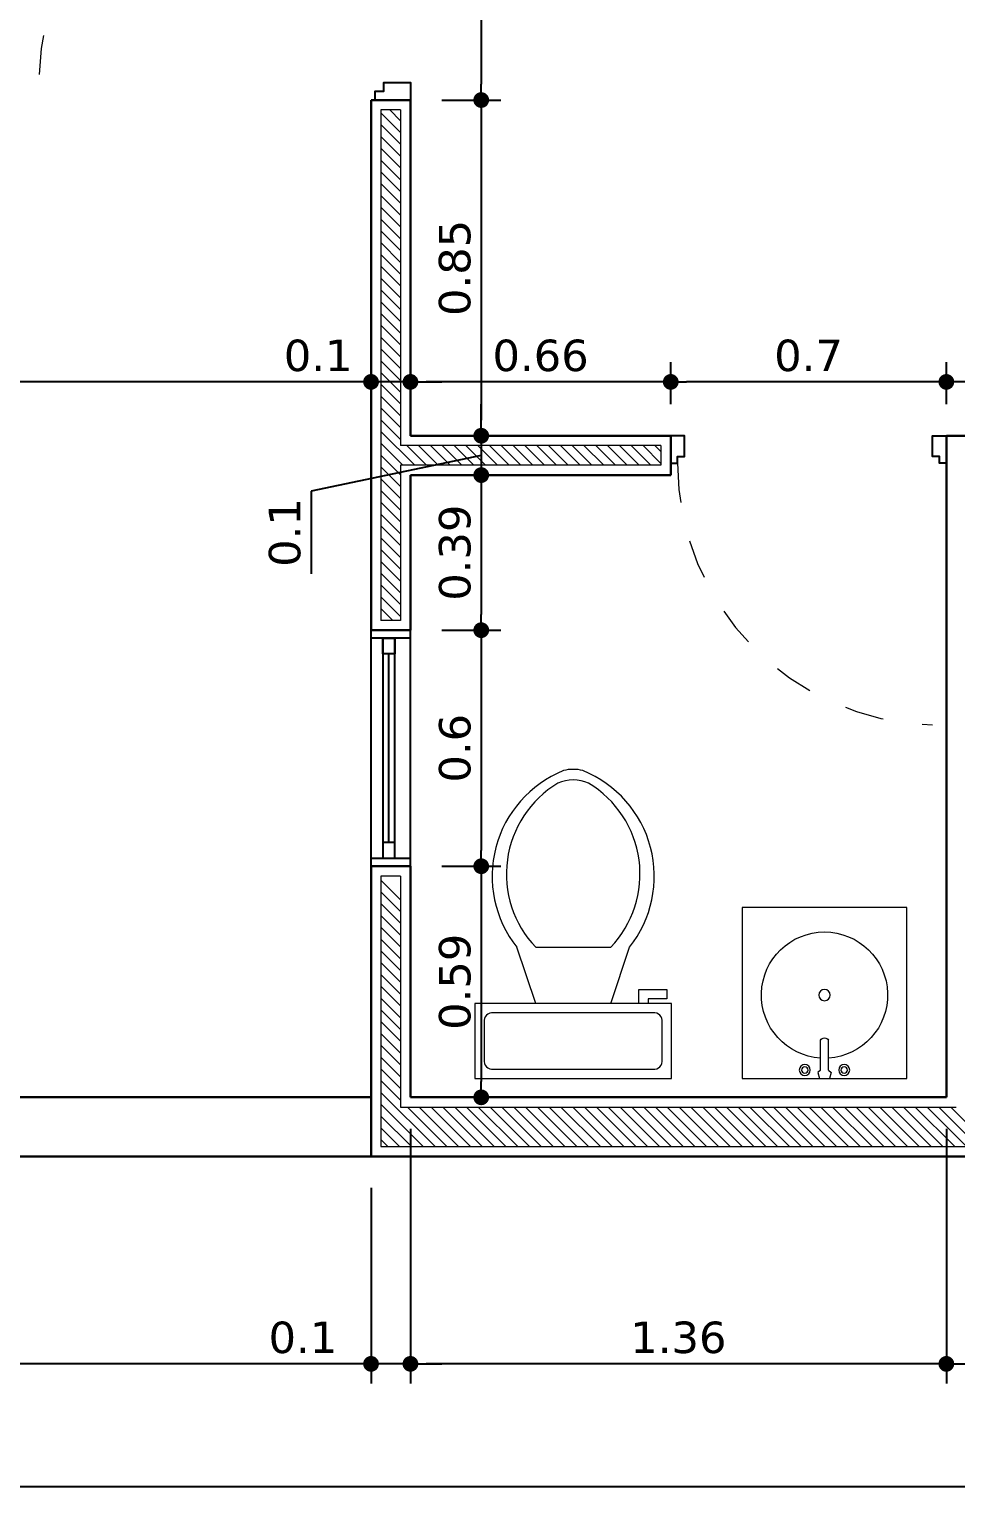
# Model space of a CAD drawing. Header units: millimetres. Extents: x -106 to 2534, y 21 to 2786.
# Drawn here: x 1228.173 to 1230.525, y 1362.653 to 1366.407 of the extents above; entities that cross this region are included whole.
import ezdxf

# ---------------------------------------------------------------- set-up
doc = ezdxf.new("R2010")
doc.units = ezdxf.units.MM
doc.linetypes.add('ACAD_ISO03W100', pattern=[30, 12, -18])
for name, color, linetype, lineweight in [('achurado', 142, 'Continuous', 9), ('asceso ban', 64, 'Continuous', 20), ('cotas 02', 132, 'Continuous', 13), ('marco', 54, 'Continuous', 25), ('muros', 20, 'Continuous', 30), ('punteada', 210, 'ACAD_ISO03W100', 13)]:
    doc.layers.add(name, color=color, linetype=linetype, lineweight=lineweight)
doc.styles.get("Standard").update_dxf_attribs({"font": 'verdana.ttf'})
doc.dimstyles.new('cota 1.50', dxfattribs={"dimtxt": 0.08, "dimasz": 0.04, "dimexe": 0.05, "dimexo": 0.08, "dimgap": 0.025, "dimtad": 1, "dimdsep": 46, "dimtxsty": 'Standard', "dimblk": 'DOT', "dimcen": 2.5, "dimadec": 0, "dimazin": 0, "dimtm": 1e-09, "dimtfac": 1, "dimtmove": 0, "dimatfit": 3, "dimfxl": 1, "dimarcsym": 0})

# ---------------------------------------------------------------- blocks, each defined once
blk = doc.blocks.new('lava mano 03')
at = {"layer": 'asceso ban'}
for p, q in [((1249.7236, 1380.6944), (1249.6479, 1380.6944)), ((1249.7236, 1380.6944), (1249.7302, 1380.7013)), ((1249.7302, 1380.7013), (1249.745, 1380.6967)), ((1249.7236, 1380.6744), (1249.6479, 1380.6744)), ((1249.7236, 1380.6744), (1249.7302, 1380.6675)), ((1249.7302, 1380.6675), (1249.745, 1380.6721))]:
    blk.add_line(p, q, dxfattribs=at)
blk.add_lwpolyline([(1249.3105, 1380.8937), (1249.745, 1380.8937), (1249.745, 1380.4751), (1249.3105, 1380.4751)], close=True, dxfattribs=at)
for centre, radius in [((1249.7236, 1380.7344), 0.014), ((1249.7236, 1380.7344), 0.00819), ((1249.5331, 1380.6844), 0.0145), ((1249.7236, 1380.6344), 0.014), ((1249.7236, 1380.6344), 0.00819)]:
    blk.add_circle(centre, radius, dxfattribs=at)
for centre, radius, start, end in [((1249.5331, 1380.6844), 0.1604, 3.5735, 356.4265), ((1249.6535, 1380.6844), 0.0115, 119.3552, 240.6448)]:
    blk.add_arc(centre, radius, start, end, dxfattribs=at)
blk = doc.blocks.new('sanit')
at = {"layer": 'asceso ban'}
for p, q in [((1242.1814, 1375.3255), (1242.0862, 1375.3255)), ((1242.2291, 1375.1945), (1242.3719, 1375.2422)), ((1242.3719, 1375.1945), (1242.3719, 1375.0041)), ((1242.2291, 1375.0041), (1242.3719, 1374.9564)), ((1242.2291, 1374.9326), (1242.2648, 1374.9326)), ((1242.241, 1374.9088), (1242.2291, 1374.9088)), ((1242.241, 1374.8612), (1242.241, 1374.9088)), ((1242.2648, 1374.9326), (1242.2648, 1374.8612)), ((1242.2648, 1374.8612), (1242.241, 1374.8612))]:
    blk.add_line(p, q, dxfattribs=at)
blk.add_lwpolyline([(1242.2291, 1375.3493), (1242.0386, 1375.3493), (1242.0386, 1374.8493), (1242.2291, 1374.8493)], close=True, dxfattribs=at)
for points in [[(1242.0624, 1375.3017), (1242.0624, 1374.8969)], [(1242.2052, 1374.8969), (1242.2052, 1375.3017)], [(1242.0862, 1374.8731), (1242.1814, 1374.8731)]]:
    blk.add_lwpolyline(points, dxfattribs=at)
for centre, radius, start, end in [((1242.0832, 1375.3047), 0.021, 81.8699, 188.1301), ((1242.1844, 1375.3047), 0.021, 351.8699, 98.1301), ((1242.5524, 1375.0155), 0.2897, 22.0284, 128.5307), ((1242.558, 1374.9993), 0.2697, 31.053, 133.6321), ((1242.7023, 1375.0993), 0.0952, 335.7318, 24.2682), ((1242.7291, 1375.0993), 0.0952, 344.8605, 15.1395), ((1242.5524, 1375.1831), 0.2897, 231.4691, 337.9714), ((1242.558, 1375.1993), 0.2697, 226.3677, 328.9468), ((1242.0832, 1374.8939), 0.021, 171.8699, 278.1301), ((1242.1844, 1374.8939), 0.021, 261.8699, 8.1301)]:
    blk.add_arc(centre, radius, start, end, dxfattribs=at)
blk = doc.blocks.new('_Dot')
at = {"color": 0, "linetype": 'ByBlock', "lineweight": -2}
blk.add_line((-0.5, 0), (-1, 0), dxfattribs=at)
at = {"color": 0, "linetype": 'ByBlock', "const_width": 0.5}
blk.add_lwpolyline([(-0.25, 0, 1), (0.25, 0, 1)], format="xyb", close=True, dxfattribs=at)
blk = doc.blocks.new('*D144')
at = {"layer": 'cotas 02', "color": 0, "lineweight": -2, "transparency": 16777216}
for p, q in [((1226.2005, 1363.4633), (1226.2005, 1362.6533)), ((1238.4591, 1363.4633), (1238.4591, 1362.6533)), ((1238.4191, 1362.7033), (1226.2405, 1362.7033))]:
    blk.add_line(p, q, dxfattribs=at)
at = {"layer": 'Defpoints', "color": 0, "transparency": 16777216}
for p in [(1226.2005, 1363.5433), (1238.4591, 1363.5433), (1226.2005, 1362.7033)]:
    blk.add_point(p, dxfattribs=at)
at = {"layer": 'cotas 02', "color": 0, "lineweight": -2, "transparency": 16777216, "xscale": 0.03999999999999999, "yscale": 0.03999999999999999, "zscale": 0.03999999999999999, "rotation": 180}
blk.add_blockref('_Dot', (1226.2005, 1362.7033), dxfattribs=at)
at = {"layer": 'cotas 02', "color": 0, "lineweight": -2, "transparency": 16777216, "xscale": 0.03999999999999999, "yscale": 0.03999999999999999, "zscale": 0.03999999999999999}
blk.add_blockref('_Dot', (1238.4591, 1362.7033), dxfattribs=at)
at = {"layer": 'cotas 02', "color": 0, "transparency": 16777216, "insert": (1232.3298, 1362.77), "char_height": 0.08, "attachment_point": 5}
blk.add_mtext('12.26', dxfattribs=at)
blk = doc.blocks.new('*D149')
at = {"layer": 'cotas 02', "color": 0, "lineweight": -2, "transparency": 16777216}
for p, q in [((1230.5015, 1365.4549), (1230.5015, 1365.5618)), ((1230.6015, 1365.4549), (1230.6015, 1365.5618)), ((1230.4615, 1365.5118), (1230.4215, 1365.5118)), ((1230.6015, 1365.5118), (1230.5015, 1365.5118)), ((1230.6015, 1365.5118), (1230.5015, 1365.5118)), ((1230.9078, 1365.5118), (1230.6015, 1365.5118)), ((1230.6415, 1365.5118), (1230.6815, 1365.5118))]:
    blk.add_line(p, q, dxfattribs=at)
at = {"layer": 'Defpoints', "color": 0, "transparency": 16777216}
for p in [(1230.5015, 1365.5118), (1230.5015, 1365.3749), (1230.6015, 1365.3749)]:
    blk.add_point(p, dxfattribs=at)
at = {"layer": 'cotas 02', "color": 0, "lineweight": -2, "transparency": 16777216, "xscale": 0.03999999999999999, "yscale": 0.03999999999999999, "zscale": 0.03999999999999999}
blk.add_blockref('_Dot', (1230.5015, 1365.5118), dxfattribs=at)
at = {"layer": 'cotas 02', "color": 0, "lineweight": -2, "transparency": 16777216, "xscale": 0.03999999999999999, "yscale": 0.03999999999999999, "zscale": 0.03999999999999999, "rotation": 180}
blk.add_blockref('_Dot', (1230.6015, 1365.5118), dxfattribs=at)
at = {"layer": 'cotas 02', "color": 0, "transparency": 16777216, "insert": (1230.8024, 1365.5785), "char_height": 0.08, "attachment_point": 5}
blk.add_mtext('0.1', dxfattribs=at)
blk = doc.blocks.new('*D150')
at = {"layer": 'cotas 02', "color": 0, "lineweight": -2, "transparency": 16777216}
for p, q in [((1229.8015, 1365.4549), (1229.8015, 1365.5618)), ((1230.5015, 1365.4549), (1230.5015, 1365.5618)), ((1230.4615, 1365.5118), (1229.8415, 1365.5118))]:
    blk.add_line(p, q, dxfattribs=at)
at = {"layer": 'Defpoints', "color": 0, "transparency": 16777216}
for p in [(1229.8015, 1365.5118), (1229.8015, 1365.3749), (1230.5015, 1365.3749)]:
    blk.add_point(p, dxfattribs=at)
at = {"layer": 'cotas 02', "color": 0, "lineweight": -2, "transparency": 16777216, "xscale": 0.03999999999999999, "yscale": 0.03999999999999999, "zscale": 0.03999999999999999, "rotation": 180}
blk.add_blockref('_Dot', (1229.8015, 1365.5118), dxfattribs=at)
at = {"layer": 'cotas 02', "color": 0, "lineweight": -2, "transparency": 16777216, "xscale": 0.03999999999999999, "yscale": 0.03999999999999999, "zscale": 0.03999999999999999}
blk.add_blockref('_Dot', (1230.5015, 1365.5118), dxfattribs=at)
at = {"layer": 'cotas 02', "color": 0, "transparency": 16777216, "insert": (1230.1515, 1365.5785), "char_height": 0.08, "attachment_point": 5}
blk.add_mtext('0.7', dxfattribs=at)
blk = doc.blocks.new('*D151')
at = {"layer": 'cotas 02', "color": 0, "lineweight": -2, "transparency": 16777216}
for p, q in [((1229.1403, 1365.4549), (1229.1403, 1365.5618)), ((1229.8015, 1365.4549), (1229.8015, 1365.5618)), ((1229.7615, 1365.5118), (1229.1803, 1365.5118))]:
    blk.add_line(p, q, dxfattribs=at)
at = {"layer": 'Defpoints', "color": 0, "transparency": 16777216}
for p in [(1229.1403, 1365.5118), (1229.1403, 1365.3749), (1229.8015, 1365.3749)]:
    blk.add_point(p, dxfattribs=at)
at = {"layer": 'cotas 02', "color": 0, "lineweight": -2, "transparency": 16777216, "xscale": 0.03999999999999999, "yscale": 0.03999999999999999, "zscale": 0.03999999999999999, "rotation": 180}
blk.add_blockref('_Dot', (1229.1403, 1365.5118), dxfattribs=at)
at = {"layer": 'cotas 02', "color": 0, "lineweight": -2, "transparency": 16777216, "xscale": 0.03999999999999999, "yscale": 0.03999999999999999, "zscale": 0.03999999999999999}
blk.add_blockref('_Dot', (1229.8015, 1365.5118), dxfattribs=at)
at = {"layer": 'cotas 02', "color": 0, "transparency": 16777216, "insert": (1229.4709, 1365.5785), "char_height": 0.08, "attachment_point": 5}
blk.add_mtext('0.66', dxfattribs=at)
blk = doc.blocks.new('*D152')
at = {"layer": 'cotas 02', "color": 0, "lineweight": -2, "transparency": 16777216}
for p, q in [((1229.0403, 1365.463), (1229.0403, 1365.5618)), ((1229.1403, 1365.4549), (1229.1403, 1365.5618)), ((1229.0003, 1365.5118), (1228.9603, 1365.5118)), ((1229.1403, 1365.5118), (1229.0403, 1365.5118)), ((1229.1803, 1365.5118), (1229.2203, 1365.5118))]:
    blk.add_line(p, q, dxfattribs=at)
at = {"layer": 'Defpoints', "color": 0, "transparency": 16777216}
for p in [(1229.0403, 1365.5118), (1229.0403, 1365.383), (1229.1403, 1365.3749)]:
    blk.add_point(p, dxfattribs=at)
at = {"layer": 'cotas 02', "color": 0, "lineweight": -2, "transparency": 16777216, "xscale": 0.03999999999999999, "yscale": 0.03999999999999999, "zscale": 0.03999999999999999}
blk.add_blockref('_Dot', (1229.0403, 1365.5118), dxfattribs=at)
at = {"layer": 'cotas 02', "color": 0, "lineweight": -2, "transparency": 16777216, "xscale": 0.03999999999999999, "yscale": 0.03999999999999999, "zscale": 0.03999999999999999, "rotation": 180}
blk.add_blockref('_Dot', (1229.1403, 1365.5118), dxfattribs=at)
at = {"layer": 'cotas 02', "color": 0, "transparency": 16777216, "insert": (1228.9059, 1365.5785), "char_height": 0.08, "attachment_point": 5}
blk.add_mtext('0.1', dxfattribs=at)
blk = doc.blocks.new('*D153')
at = {"layer": 'cotas 02', "color": 0, "lineweight": -2, "transparency": 16777216}
for p, q in [((1226.3505, 1365.5918), (1226.3505, 1365.5618)), ((1229.0403, 1365.463), (1229.0403, 1365.5618)), ((1229.0003, 1365.5118), (1226.3905, 1365.5118))]:
    blk.add_line(p, q, dxfattribs=at)
at = {"layer": 'Defpoints', "color": 0, "transparency": 16777216}
for p in [(1226.3505, 1365.5118), (1226.3505, 1365.5118), (1229.0403, 1365.383)]:
    blk.add_point(p, dxfattribs=at)
at = {"layer": 'cotas 02', "color": 0, "lineweight": -2, "transparency": 16777216, "xscale": 0.03999999999999999, "yscale": 0.03999999999999999, "zscale": 0.03999999999999999, "rotation": 180}
blk.add_blockref('_Dot', (1226.3505, 1365.5118), dxfattribs=at)
at = {"layer": 'cotas 02', "color": 0, "lineweight": -2, "transparency": 16777216, "xscale": 0.03999999999999999, "yscale": 0.03999999999999999, "zscale": 0.03999999999999999}
blk.add_blockref('_Dot', (1229.0403, 1365.5118), dxfattribs=at)
at = {"layer": 'cotas 02', "color": 0, "transparency": 16777216, "insert": (1227.6954, 1365.5785), "char_height": 0.08, "attachment_point": 5}
blk.add_mtext('2.69', dxfattribs=at)
blk = doc.blocks.new('*D175')
at = {"layer": 'cotas 02', "color": 0, "lineweight": -2, "transparency": 16777216}
for p, q in [((1229.1403, 1363.6133), (1229.1403, 1362.9658)), ((1230.5015, 1363.6133), (1230.5015, 1362.9658)), ((1230.4615, 1363.0158), (1229.1803, 1363.0158))]:
    blk.add_line(p, q, dxfattribs=at)
at = {"layer": 'Defpoints', "color": 0, "transparency": 16777216}
for p in [(1229.1403, 1363.6933), (1230.5015, 1363.6933), (1229.1403, 1363.0158)]:
    blk.add_point(p, dxfattribs=at)
at = {"layer": 'cotas 02', "color": 0, "lineweight": -2, "transparency": 16777216, "xscale": 0.03999999999999999, "yscale": 0.03999999999999999, "zscale": 0.03999999999999999, "rotation": 180}
blk.add_blockref('_Dot', (1229.1403, 1363.0158), dxfattribs=at)
at = {"layer": 'cotas 02', "color": 0, "lineweight": -2, "transparency": 16777216, "xscale": 0.03999999999999999, "yscale": 0.03999999999999999, "zscale": 0.03999999999999999}
blk.add_blockref('_Dot', (1230.5015, 1363.0158), dxfattribs=at)
at = {"layer": 'cotas 02', "color": 0, "transparency": 16777216, "insert": (1229.8209, 1363.0825), "char_height": 0.08, "attachment_point": 5}
blk.add_mtext('1.36', dxfattribs=at)
blk = doc.blocks.new('*D176')
at = {"layer": 'cotas 02', "color": 0, "lineweight": -2, "transparency": 16777216}
for p, q in [((1229.1403, 1363.6133), (1229.1403, 1362.9658)), ((1229.0403, 1363.4633), (1229.0403, 1362.9658)), ((1229.0003, 1363.0158), (1228.9603, 1363.0158)), ((1229.1403, 1363.0158), (1229.0403, 1363.0158)), ((1229.1803, 1363.0158), (1229.2203, 1363.0158))]:
    blk.add_line(p, q, dxfattribs=at)
at = {"layer": 'Defpoints', "color": 0, "transparency": 16777216}
for p in [(1229.1403, 1363.6933), (1229.0403, 1363.5433), (1229.0403, 1363.0158)]:
    blk.add_point(p, dxfattribs=at)
at = {"layer": 'cotas 02', "color": 0, "lineweight": -2, "transparency": 16777216, "xscale": 0.03999999999999999, "yscale": 0.03999999999999999, "zscale": 0.03999999999999999}
blk.add_blockref('_Dot', (1229.0403, 1363.0158), dxfattribs=at)
at = {"layer": 'cotas 02', "color": 0, "lineweight": -2, "transparency": 16777216, "xscale": 0.03999999999999999, "yscale": 0.03999999999999999, "zscale": 0.03999999999999999, "rotation": 180}
blk.add_blockref('_Dot', (1229.1403, 1363.0158), dxfattribs=at)
at = {"layer": 'cotas 02', "color": 0, "transparency": 16777216, "insert": (1228.8672, 1363.0825), "char_height": 0.08, "attachment_point": 5}
blk.add_mtext('0.1', dxfattribs=at)
blk = doc.blocks.new('*D177')
at = {"layer": 'cotas 02', "color": 0, "lineweight": -2, "transparency": 16777216}
for p, q in [((1226.3505, 1363.6133), (1226.3505, 1362.9658)), ((1229.0403, 1363.4633), (1229.0403, 1362.9658)), ((1229.0003, 1363.0158), (1226.3905, 1363.0158))]:
    blk.add_line(p, q, dxfattribs=at)
at = {"layer": 'Defpoints', "color": 0, "transparency": 16777216}
for p in [(1226.3505, 1363.6933), (1229.0403, 1363.5433), (1226.3505, 1363.0158)]:
    blk.add_point(p, dxfattribs=at)
at = {"layer": 'cotas 02', "color": 0, "lineweight": -2, "transparency": 16777216, "xscale": 0.03999999999999999, "yscale": 0.03999999999999999, "zscale": 0.03999999999999999, "rotation": 180}
blk.add_blockref('_Dot', (1226.3505, 1363.0158), dxfattribs=at)
at = {"layer": 'cotas 02', "color": 0, "lineweight": -2, "transparency": 16777216, "xscale": 0.03999999999999999, "yscale": 0.03999999999999999, "zscale": 0.03999999999999999}
blk.add_blockref('_Dot', (1229.0403, 1363.0158), dxfattribs=at)
at = {"layer": 'cotas 02', "color": 0, "transparency": 16777216, "insert": (1227.6954, 1363.0825), "char_height": 0.08, "attachment_point": 5}
blk.add_mtext('2.69', dxfattribs=at)
blk = doc.blocks.new('*D185')
at = {"layer": 'cotas 02', "color": 0, "lineweight": -2, "transparency": 16777216}
for p, q in [((1229.2203, 1367.1282), (1229.3701, 1367.1282)), ((1229.3201, 1367.0882), (1229.3201, 1366.2682)), ((1229.2203, 1366.2282), (1229.3701, 1366.2282))]:
    blk.add_line(p, q, dxfattribs=at)
at = {"layer": 'Defpoints', "color": 0, "transparency": 16777216}
for p in [(1229.1403, 1367.1282), (1229.1403, 1366.2282), (1229.3201, 1366.2282)]:
    blk.add_point(p, dxfattribs=at)
at = {"layer": 'cotas 02', "color": 0, "lineweight": -2, "transparency": 16777216, "xscale": 0.03999999999999999, "yscale": 0.03999999999999999, "zscale": 0.03999999999999999}
for p, rotation in [((1229.3201, 1367.1282), 90), ((1229.3201, 1366.2282), 270)]:
    blk.add_blockref('_Dot', p, dxfattribs=dict(at, rotation=rotation))
at = {"layer": 'cotas 02', "color": 0, "transparency": 16777216, "insert": (1229.2534, 1366.6782), "char_height": 0.08, "attachment_point": 5, "rotation": 90}
blk.add_mtext('0.9', dxfattribs=at)
blk = doc.blocks.new('*D186')
at = {"layer": 'cotas 02', "color": 0, "lineweight": -2, "transparency": 16777216}
for p, q in [((1229.2203, 1366.2282), (1229.3701, 1366.2282)), ((1229.3201, 1366.1882), (1229.3201, 1365.4149)), ((1229.2203, 1365.3749), (1229.3701, 1365.3749))]:
    blk.add_line(p, q, dxfattribs=at)
at = {"layer": 'Defpoints', "color": 0, "transparency": 16777216}
for p in [(1229.1403, 1366.2282), (1229.1403, 1365.3749), (1229.3201, 1365.3749)]:
    blk.add_point(p, dxfattribs=at)
at = {"layer": 'cotas 02', "color": 0, "lineweight": -2, "transparency": 16777216, "xscale": 0.03999999999999999, "yscale": 0.03999999999999999, "zscale": 0.03999999999999999}
for p, rotation in [((1229.3201, 1366.2282), 90), ((1229.3201, 1365.3749), 270)]:
    blk.add_blockref('_Dot', p, dxfattribs=dict(at, rotation=rotation))
at = {"layer": 'cotas 02', "color": 0, "transparency": 16777216, "insert": (1229.2532, 1365.8015), "char_height": 0.08, "attachment_point": 5, "rotation": 90}
blk.add_mtext('0.85', dxfattribs=at)
blk = doc.blocks.new('*D187')
at = {"layer": 'cotas 02', "color": 0, "lineweight": -2, "transparency": 16777216}
for p, q in [((1229.3201, 1365.4149), (1229.3201, 1365.4549)), ((1229.2203, 1365.3749), (1229.3701, 1365.3749)), ((1229.3201, 1365.3749), (1229.3201, 1365.2749)), ((1229.3201, 1365.3749), (1229.3201, 1365.2749)), ((1229.3201, 1365.3249), (1228.8879, 1365.2344)), ((1229.2203, 1365.2749), (1229.3701, 1365.2749)), ((1228.8879, 1365.2344), (1228.8879, 1365.0236)), ((1229.3201, 1365.2349), (1229.3201, 1365.1949))]:
    blk.add_line(p, q, dxfattribs=at)
at = {"layer": 'Defpoints', "color": 0, "transparency": 16777216}
for p in [(1229.1403, 1365.3749), (1229.1403, 1365.2749), (1229.3201, 1365.2749)]:
    blk.add_point(p, dxfattribs=at)
at = {"layer": 'cotas 02', "color": 0, "lineweight": -2, "transparency": 16777216, "xscale": 0.03999999999999999, "yscale": 0.03999999999999999, "zscale": 0.03999999999999999}
for p, rotation in [((1229.3201, 1365.3749), 270), ((1229.3201, 1365.2749), 90)]:
    blk.add_blockref('_Dot', p, dxfattribs=dict(at, rotation=rotation))
at = {"layer": 'cotas 02', "color": 0, "transparency": 16777216, "insert": (1228.8213, 1365.129), "char_height": 0.08, "attachment_point": 5, "rotation": 90}
blk.add_mtext('0.1', dxfattribs=at)
blk = doc.blocks.new('*D188')
at = {"layer": 'cotas 02', "color": 0, "lineweight": -2, "transparency": 16777216}
for p, q in [((1229.2203, 1365.2749), (1229.3701, 1365.2749)), ((1229.3201, 1365.2349), (1229.3201, 1364.9207)), ((1229.2203, 1364.8807), (1229.3701, 1364.8807))]:
    blk.add_line(p, q, dxfattribs=at)
at = {"layer": 'Defpoints', "color": 0, "transparency": 16777216}
for p in [(1229.1403, 1365.2749), (1229.1403, 1364.8807), (1229.3201, 1364.8807)]:
    blk.add_point(p, dxfattribs=at)
at = {"layer": 'cotas 02', "color": 0, "lineweight": -2, "transparency": 16777216, "xscale": 0.03999999999999999, "yscale": 0.03999999999999999, "zscale": 0.03999999999999999}
for p, rotation in [((1229.3201, 1365.2749), 90), ((1229.3201, 1364.8807), 270)]:
    blk.add_blockref('_Dot', p, dxfattribs=dict(at, rotation=rotation))
at = {"layer": 'cotas 02', "color": 0, "transparency": 16777216, "insert": (1229.2534, 1365.0778), "char_height": 0.08, "attachment_point": 5, "rotation": 90}
blk.add_mtext('0.39', dxfattribs=at)
blk = doc.blocks.new('*D189')
at = {"layer": 'cotas 02', "color": 0, "lineweight": -2, "transparency": 16777216}
for p, q in [((1229.2203, 1364.8807), (1229.3701, 1364.8807)), ((1229.3201, 1364.8407), (1229.3201, 1364.3207)), ((1229.2203, 1364.2807), (1229.3701, 1364.2807))]:
    blk.add_line(p, q, dxfattribs=at)
at = {"layer": 'Defpoints', "color": 0, "transparency": 16777216}
for p in [(1229.1403, 1364.8807), (1229.1403, 1364.2807), (1229.3201, 1364.2807)]:
    blk.add_point(p, dxfattribs=at)
at = {"layer": 'cotas 02', "color": 0, "lineweight": -2, "transparency": 16777216, "xscale": 0.03999999999999999, "yscale": 0.03999999999999999, "zscale": 0.03999999999999999}
for p, rotation in [((1229.3201, 1364.8807), 90), ((1229.3201, 1364.2807), 270)]:
    blk.add_blockref('_Dot', p, dxfattribs=dict(at, rotation=rotation))
at = {"layer": 'cotas 02', "color": 0, "transparency": 16777216, "insert": (1229.2534, 1364.5807), "char_height": 0.08, "attachment_point": 5, "rotation": 90}
blk.add_mtext('0.6', dxfattribs=at)
blk = doc.blocks.new('*D190')
at = {"layer": 'cotas 02', "color": 0, "lineweight": -2, "transparency": 16777216}
for p, q in [((1229.2203, 1364.2807), (1229.3701, 1364.2807)), ((1229.3201, 1364.2407), (1229.3201, 1363.7333)), ((1229.2203, 1363.6933), (1229.3701, 1363.6933))]:
    blk.add_line(p, q, dxfattribs=at)
at = {"layer": 'Defpoints', "color": 0, "transparency": 16777216}
for p in [(1229.1403, 1364.2807), (1229.1403, 1363.6933), (1229.3201, 1363.6933)]:
    blk.add_point(p, dxfattribs=at)
at = {"layer": 'cotas 02', "color": 0, "lineweight": -2, "transparency": 16777216, "xscale": 0.03999999999999999, "yscale": 0.03999999999999999, "zscale": 0.03999999999999999}
for p, rotation in [((1229.3201, 1364.2807), 90), ((1229.3201, 1363.6933), 270)]:
    blk.add_blockref('_Dot', p, dxfattribs=dict(at, rotation=rotation))
at = {"layer": 'cotas 02', "color": 0, "transparency": 16777216, "insert": (1229.2534, 1363.987), "char_height": 0.08, "attachment_point": 5, "rotation": 90}
blk.add_mtext('0.59', dxfattribs=at)
blk = doc.blocks.new('*D213')
at = {"layer": 'cotas 02', "color": 0, "lineweight": -2, "transparency": 16777216}
for p, q in [((1230.5015, 1363.6133), (1230.5015, 1362.9658)), ((1230.6015, 1363.6133), (1230.6015, 1362.9658)), ((1230.4615, 1363.0158), (1230.4215, 1363.0158)), ((1230.5015, 1363.0158), (1230.6015, 1363.0158)), ((1230.6415, 1363.0158), (1230.6815, 1363.0158))]:
    blk.add_line(p, q, dxfattribs=at)
at = {"layer": 'Defpoints', "color": 0, "transparency": 16777216}
for p in [(1230.5015, 1363.6933), (1230.6015, 1363.6933), (1230.6015, 1363.0158)]:
    blk.add_point(p, dxfattribs=at)
at = {"layer": 'cotas 02', "color": 0, "lineweight": -2, "transparency": 16777216, "xscale": 0.03999999999999999, "yscale": 0.03999999999999999, "zscale": 0.03999999999999999}
blk.add_blockref('_Dot', (1230.5015, 1363.0158), dxfattribs=at)
at = {"layer": 'cotas 02', "color": 0, "lineweight": -2, "transparency": 16777216, "xscale": 0.03999999999999999, "yscale": 0.03999999999999999, "zscale": 0.03999999999999999, "rotation": 180}
blk.add_blockref('_Dot', (1230.6015, 1363.0158), dxfattribs=at)
at = {"layer": 'cotas 02', "color": 0, "transparency": 16777216, "insert": (1230.7799, 1363.0825), "char_height": 0.08, "attachment_point": 5}
blk.add_mtext('0.1', dxfattribs=at)

msp = doc.modelspace()

# ---------------------------------------------------------------- linework, layer by layer
at = {"layer": 'achurado'}
for p, q in [((1229.0653, 1366.2032), (1229.0653, 1364.9057)), ((1229.1153, 1366.2032), (1229.0653, 1366.2032)), ((1229.0653, 1366.1957), (1229.1153, 1366.1457)), ((1229.0878, 1366.2032), (1229.1153, 1366.1757)), ((1229.1153, 1366.2032), (1229.1153, 1365.3499)), ((1229.0653, 1366.1657), (1229.1153, 1366.1157)), ((1229.0653, 1366.1357), (1229.1153, 1366.0857)), ((1229.0653, 1366.1057), (1229.1153, 1366.0557)), ((1229.0653, 1366.0757), (1229.1153, 1366.0257)), ((1229.0653, 1366.0457), (1229.1153, 1365.9957)), ((1229.0653, 1366.0157), (1229.1153, 1365.9657)), ((1229.0653, 1365.9857), (1229.1153, 1365.9357)), ((1229.0653, 1365.9557), (1229.1153, 1365.9057)), ((1229.0653, 1365.9257), (1229.1153, 1365.8757)), ((1229.0653, 1365.8957), (1229.1153, 1365.8457)), ((1229.0653, 1365.8657), (1229.1153, 1365.8157)), ((1229.0653, 1365.8357), (1229.1153, 1365.7857)), ((1229.0653, 1365.8057), (1229.1153, 1365.7557)), ((1229.0653, 1365.7757), (1229.1153, 1365.7257)), ((1229.0653, 1365.7457), (1229.1153, 1365.6957)), ((1229.0653, 1365.7157), (1229.1153, 1365.6657)), ((1229.0653, 1365.6857), (1229.1153, 1365.6357)), ((1229.0653, 1365.6557), (1229.1153, 1365.6057)), ((1229.0653, 1365.6257), (1229.1153, 1365.5757)), ((1229.0653, 1365.5957), (1229.1153, 1365.5457)), ((1229.0653, 1365.5657), (1229.1153, 1365.5157)), ((1229.0653, 1365.5357), (1229.1153, 1365.4857)), ((1229.0653, 1365.5057), (1229.1153, 1365.4557)), ((1229.0653, 1365.4757), (1229.1153, 1365.4257)), ((1229.0653, 1365.4457), (1229.1153, 1365.3957)), ((1229.0653, 1365.4157), (1229.1153, 1365.3657)), ((1229.0653, 1365.3857), (1229.1511, 1365.2999)), ((1229.0653, 1365.3557), (1229.1211, 1365.2999)), ((1229.0653, 1365.3257), (1229.1153, 1365.2757)), ((1229.7765, 1365.3499), (1229.1153, 1365.3499)), ((1229.1311, 1365.3499), (1229.1811, 1365.2999)), ((1229.1611, 1365.3499), (1229.2111, 1365.2999)), ((1229.1911, 1365.3499), (1229.2411, 1365.2999)), ((1229.2211, 1365.3499), (1229.2711, 1365.2999)), ((1229.2511, 1365.3499), (1229.3011, 1365.2999)), ((1229.2811, 1365.3499), (1229.3311, 1365.2999)), ((1229.3111, 1365.3499), (1229.3611, 1365.2999)), ((1229.3411, 1365.3499), (1229.3911, 1365.2999)), ((1229.3711, 1365.3499), (1229.4211, 1365.2999)), ((1229.4011, 1365.3499), (1229.4511, 1365.2999)), ((1229.4311, 1365.3499), (1229.4811, 1365.2999)), ((1229.4611, 1365.3499), (1229.5111, 1365.2999)), ((1229.4911, 1365.3499), (1229.5411, 1365.2999)), ((1229.5211, 1365.3499), (1229.5711, 1365.2999)), ((1229.5511, 1365.3499), (1229.6011, 1365.2999)), ((1229.5811, 1365.3499), (1229.6311, 1365.2999)), ((1229.6111, 1365.3499), (1229.6611, 1365.2999)), ((1229.6411, 1365.3499), (1229.6911, 1365.2999)), ((1229.6711, 1365.3499), (1229.7211, 1365.2999)), ((1229.7011, 1365.3499), (1229.7511, 1365.2999)), ((1229.7311, 1365.3499), (1229.7765, 1365.3045)), ((1229.7611, 1365.3499), (1229.7765, 1365.3345)), ((1229.7765, 1365.3499), (1229.7765, 1365.2999)), ((1229.0653, 1365.2957), (1229.1153, 1365.2457)), ((1229.1153, 1365.2999), (1229.1153, 1364.9057)), ((1229.7765, 1365.2999), (1229.1153, 1365.2999)), ((1229.0653, 1365.2657), (1229.1153, 1365.2157)), ((1229.0653, 1365.2357), (1229.1153, 1365.1857)), ((1229.0653, 1365.2057), (1229.1153, 1365.1557)), ((1229.0653, 1365.1757), (1229.1153, 1365.1257)), ((1229.0653, 1365.1457), (1229.1153, 1365.0957)), ((1229.0653, 1365.1157), (1229.1153, 1365.0657)), ((1229.0653, 1365.0857), (1229.1153, 1365.0357)), ((1229.0653, 1365.0557), (1229.1153, 1365.0057)), ((1229.0653, 1365.0257), (1229.1153, 1364.9757)), ((1229.0653, 1364.9957), (1229.1153, 1364.9457)), ((1229.0653, 1364.9657), (1229.1153, 1364.9157)), ((1229.0653, 1364.9357), (1229.0952, 1364.9057)), ((1229.1153, 1364.9057), (1229.0653, 1364.9057)), ((1229.0653, 1364.2557), (1229.0653, 1363.5683)), ((1229.1153, 1364.2557), (1229.0653, 1364.2557)), ((1229.0653, 1364.2457), (1229.1153, 1364.1957)), ((1229.1153, 1364.2557), (1229.1153, 1363.6683)), ((1229.0653, 1364.2157), (1229.1153, 1364.1657)), ((1229.0653, 1364.1857), (1229.1153, 1364.1357)), ((1229.0653, 1364.1557), (1229.1153, 1364.1057)), ((1229.0653, 1364.1257), (1229.1153, 1364.0757)), ((1229.0653, 1364.0957), (1229.1153, 1364.0457)), ((1229.0653, 1364.0657), (1229.1153, 1364.0157)), ((1229.0653, 1364.0357), (1229.1153, 1363.9857)), ((1229.0653, 1364.0057), (1229.1153, 1363.9557)), ((1229.0653, 1363.9757), (1229.1153, 1363.9257)), ((1229.0653, 1363.9457), (1229.1153, 1363.8957)), ((1229.0653, 1363.9157), (1229.1153, 1363.8657)), ((1229.0653, 1363.8857), (1229.1153, 1363.8357)), ((1229.0653, 1363.8557), (1229.1153, 1363.8057)), ((1229.0653, 1363.8257), (1229.1153, 1363.7757)), ((1229.0653, 1363.7957), (1229.1153, 1363.7457)), ((1229.0653, 1363.7657), (1229.1153, 1363.7157)), ((1229.0653, 1363.7357), (1229.1153, 1363.6857)), ((1229.0653, 1363.7057), (1229.2027, 1363.5683)), ((1229.0653, 1363.6757), (1229.1727, 1363.5683)), ((1229.0653, 1363.6457), (1229.1427, 1363.5683)), ((1229.1153, 1363.6683), (1230.5265, 1363.6683)), ((1229.1327, 1363.6683), (1229.2327, 1363.5683)), ((1229.1627, 1363.6683), (1229.2627, 1363.5683)), ((1229.1927, 1363.6683), (1229.2927, 1363.5683)), ((1229.2227, 1363.6683), (1229.3227, 1363.5683)), ((1229.2527, 1363.6683), (1229.3527, 1363.5683)), ((1229.2827, 1363.6683), (1229.3827, 1363.5683)), ((1229.3127, 1363.6683), (1229.4127, 1363.5683)), ((1229.3427, 1363.6683), (1229.4427, 1363.5683)), ((1229.3727, 1363.6683), (1229.4727, 1363.5683)), ((1229.4027, 1363.6683), (1229.5027, 1363.5683)), ((1229.4327, 1363.6683), (1229.5327, 1363.5683)), ((1229.4627, 1363.6683), (1229.5627, 1363.5683)), ((1229.4927, 1363.6683), (1229.5927, 1363.5683)), ((1229.5227, 1363.6683), (1229.6227, 1363.5683)), ((1229.5527, 1363.6683), (1229.6527, 1363.5683)), ((1229.5827, 1363.6683), (1229.6827, 1363.5683)), ((1229.6127, 1363.6683), (1229.7127, 1363.5683)), ((1229.6427, 1363.6683), (1229.7427, 1363.5683)), ((1229.6727, 1363.6683), (1229.7727, 1363.5683)), ((1229.7027, 1363.6683), (1229.8027, 1363.5683)), ((1229.7327, 1363.6683), (1229.8327, 1363.5683)), ((1229.7627, 1363.6683), (1229.8627, 1363.5683)), ((1229.7927, 1363.6683), (1229.8927, 1363.5683)), ((1229.8227, 1363.6683), (1229.9227, 1363.5683)), ((1229.8527, 1363.6683), (1229.9527, 1363.5683)), ((1229.8827, 1363.6683), (1229.9827, 1363.5683)), ((1229.9127, 1363.6683), (1230.0127, 1363.5683)), ((1229.9427, 1363.6683), (1230.0427, 1363.5683)), ((1229.9727, 1363.6683), (1230.0727, 1363.5683)), ((1230.0027, 1363.6683), (1230.1027, 1363.5683)), ((1230.0327, 1363.6683), (1230.1327, 1363.5683)), ((1230.0627, 1363.6683), (1230.1627, 1363.5683)), ((1230.0927, 1363.6683), (1230.1927, 1363.5683)), ((1230.1227, 1363.6683), (1230.2227, 1363.5683)), ((1230.1527, 1363.6683), (1230.2527, 1363.5683)), ((1230.1827, 1363.6683), (1230.2827, 1363.5683)), ((1230.2127, 1363.6683), (1230.3127, 1363.5683)), ((1230.2427, 1363.6683), (1230.3427, 1363.5683)), ((1230.2727, 1363.6683), (1230.3727, 1363.5683)), ((1230.3027, 1363.6683), (1230.4027, 1363.5683)), ((1230.3327, 1363.6683), (1230.4327, 1363.5683)), ((1230.3627, 1363.6683), (1230.4627, 1363.5683)), ((1230.3927, 1363.6683), (1230.4927, 1363.5683)), ((1230.4227, 1363.6683), (1230.5227, 1363.5683)), ((1230.4527, 1363.6683), (1230.5527, 1363.5683)), ((1230.4827, 1363.6683), (1230.5827, 1363.5683)), ((1230.5127, 1363.6683), (1230.6127, 1363.5683)), ((1229.0653, 1363.6157), (1229.1127, 1363.5683)), ((1229.0653, 1363.5857), (1229.0827, 1363.5683)), ((1229.0653, 1363.5683), (1238.4341, 1363.5683))]:
    msp.add_line(p, q, dxfattribs=at)
at = {"layer": 'marco'}
for p, q in [((1229.0403, 1364.2807), (1229.0403, 1364.8807)), ((1229.1403, 1364.2807), (1229.1403, 1364.8807)), ((1229.1403, 1364.8607), (1229.0403, 1364.8607)), ((1229.0703, 1364.8207), (1229.0703, 1364.8607)), ((1229.0703, 1364.8607), (1229.1003, 1364.8607)), ((1229.0703, 1364.8607), (1229.0703, 1364.8207)), ((1229.1003, 1364.8607), (1229.1003, 1364.8207)), ((1229.1003, 1364.3007), (1229.1003, 1364.8607)), ((1229.1003, 1364.8207), (1229.0703, 1364.8207)), ((1229.0703, 1364.8207), (1229.0703, 1364.3007)), ((1229.0853, 1364.3407), (1229.0853, 1364.8207)), ((1229.0403, 1364.5607), (1229.0403, 1364.6007)), ((1229.1003, 1364.3407), (1229.0703, 1364.3407)), ((1229.1403, 1364.3007), (1229.0403, 1364.3007))]:
    msp.add_line(p, q, dxfattribs=at)
for points in [[(1229.1403, 1366.2282), (1229.0503, 1366.2282), (1229.0503, 1366.2507), (1229.0728, 1366.2507), (1229.0728, 1366.2732), (1229.1403, 1366.2732), (1229.1403, 1366.2282)], [(1229.8015, 1365.3749), (1229.8015, 1365.3049), (1229.819, 1365.3049), (1229.819, 1365.3224), (1229.8365, 1365.3224), (1229.8365, 1365.3749), (1229.8015, 1365.3749)], [(1230.5015, 1365.3749), (1230.5015, 1365.3049), (1230.484, 1365.3049), (1230.484, 1365.3224), (1230.4665, 1365.3224), (1230.4665, 1365.3749), (1230.5015, 1365.3749)]]:
    msp.add_lwpolyline(points, dxfattribs=at)
at = {"layer": 'muros'}
for p, q in [((1229.0403, 1366.2282), (1229.0403, 1364.8807)), ((1229.1403, 1366.2282), (1229.0403, 1366.2282)), ((1229.1403, 1366.2282), (1229.1403, 1365.3749)), ((1229.8015, 1365.3749), (1229.1403, 1365.3749)), ((1229.8015, 1365.3749), (1229.8015, 1365.2749)), ((1230.5015, 1365.3749), (1230.6015, 1365.3749)), ((1230.5015, 1365.3749), (1230.5015, 1363.6933)), ((1229.8015, 1365.2749), (1229.1403, 1365.2749)), ((1229.1403, 1365.2749), (1229.1403, 1364.8807)), ((1229.1403, 1364.8807), (1229.0403, 1364.8807)), ((1229.1403, 1364.2807), (1229.0403, 1364.2807)), ((1229.0403, 1364.2807), (1229.0403, 1363.5433)), ((1229.1403, 1364.2807), (1229.1403, 1363.6933)), ((1226.3505, 1363.6933), (1229.0403, 1363.6933)), ((1229.1403, 1363.6933), (1230.5015, 1363.6933)), ((1238.4591, 1363.5433), (1226.2005, 1363.5433)), ((1226.2005, 1363.5433), (1229.0403, 1363.5433)), ((1229.0403, 1363.5433), (1238.4591, 1363.5433))]:
    msp.add_line(p, q, dxfattribs=at)
at = {"layer": 'punteada', "ltscale": 5e-05}
for centre, radius, start, end in [((1229.0503, 1366.2507), 0.855, 90, 178.492), ((1230.484, 1365.3049), 0.665, 180, 268.492)]:
    msp.add_arc(centre, radius, start, end, dxfattribs=at)

# ---------------------------------------------------------------- block references
at = {"layer": 'asceso ban', "rotation": 90}
msp.add_blockref('sanit', (2604.653, 121.7027), dxfattribs=at)
at = {"layer": 'asceso ban', "xscale": -1, "rotation": 90}
msp.add_blockref('lava mano 03', (2610.8764, 2613.4863), dxfattribs=at)

# ---------------------------------------------------------------- dimensions: what is measured, and where the dimension line sits
at = {"layer": 'cotas 02'}
for base, p1, p2, picture, middle in [((1229.3201, 1366.2282), (1229.1403, 1367.1282), (1229.1403, 1366.2282), '*D185', (1229.2534, 1366.6782)), ((1229.3201, 1365.3749), (1229.1403, 1366.2282), (1229.1403, 1365.3749), '*D186', (1229.2532, 1365.8015)), ((1229.3201, 1364.8807), (1229.1403, 1365.2749), (1229.1403, 1364.8807), '*D188', (1229.2534, 1365.0778)), ((1229.3201, 1364.2807), (1229.1403, 1364.8807), (1229.1403, 1364.2807), '*D189', (1229.2534, 1364.5807)), ((1229.3201, 1363.6933), (1229.1403, 1364.2807), (1229.1403, 1363.6933), '*D190', (1229.2534, 1363.987))]:
    dim = msp.add_linear_dim(base=base, p1=p1, p2=p2, angle=270, dimstyle='cota 1.50', override={"dimtmove": 1, "dimfxl": 0.04}, dxfattribs=at)
    dim.commit()
    dim.dimension.update_dxf_attribs({"geometry": picture, "text_midpoint": middle})
for base, p1, p2, override, picture, middle in [((1226.3505, 1365.5118), (1229.0403, 1365.383), (1226.3505, 1365.5118), {"dimtmove": 1, "dimfxl": 0.04}, '*D153', (1227.6954, 1365.5785)), ((1229.1403, 1365.5118), (1229.8015, 1365.3749), (1229.1403, 1365.3749), {"dimtmove": 1, "dimfxl": 0.04}, '*D151', (1229.4709, 1365.5785)), ((1229.8015, 1365.5118), (1230.5015, 1365.3749), (1229.8015, 1365.3749), {"dimtmove": 1, "dimfxl": 0.04}, '*D150', (1230.1515, 1365.5785)), ((1226.3505, 1363.0158), (1229.0403, 1363.5433), (1226.3505, 1363.6933), {"dimtmove": 1, "dimfxl": 0.04}, '*D177', (1227.6954, 1363.0825)), ((1229.1403, 1363.0158), (1230.5015, 1363.6933), (1229.1403, 1363.6933), {"dimtmove": 1, "dimfxl": 0.04}, '*D175', (1229.8209, 1363.0825)), ((1226.2005, 1362.7033), (1238.4591, 1363.5433), (1226.2005, 1363.5433), {"dimfxl": 0.04}, '*D144', (1232.3298, 1362.77))]:
    dim = msp.add_linear_dim(base=base, p1=p1, p2=p2, dimstyle='cota 1.50', override=override, dxfattribs=at)
    dim.commit()
    dim.dimension.update_dxf_attribs({"geometry": picture, "text_midpoint": middle})
for base, p1, p2, picture, middle in [((1229.0403, 1365.5118), (1229.1403, 1365.3749), (1229.0403, 1365.383), '*D152', (1228.9059, 1365.5118)), ((1230.5015, 1365.5118), (1230.6015, 1365.3749), (1230.5015, 1365.3749), '*D149', (1230.8024, 1365.5118)), ((1229.0403, 1363.0158), (1229.1403, 1363.6933), (1229.0403, 1363.5433), '*D176', (1228.8672, 1363.0158)), ((1230.6015, 1363.0158), (1230.5015, 1363.6933), (1230.6015, 1363.6933), '*D213', (1230.7799, 1363.0158))]:
    dim = msp.add_linear_dim(base=base, p1=p1, p2=p2, dimstyle='cota 1.50', override={"dimtmove": 1, "dimfxl": 0.04}, dxfattribs=at)
    dim.commit()
    dim.dimension.update_dxf_attribs({"geometry": picture, "text_midpoint": middle, "dimtype": 160})
dim = msp.add_linear_dim(base=(1229.3201, 1365.2749), p1=(1229.1403, 1365.3749), p2=(1229.1403, 1365.2749), angle=270, dimstyle='cota 1.50', override={"dimtmove": 1, "dimfxl": 0.04}, dxfattribs=at)
dim.commit()
dim.dimension.update_dxf_attribs({"geometry": '*D187', "text_midpoint": (1228.8879, 1365.2094), "dimtype": 160})

doc.saveas('drawing.dxf')
